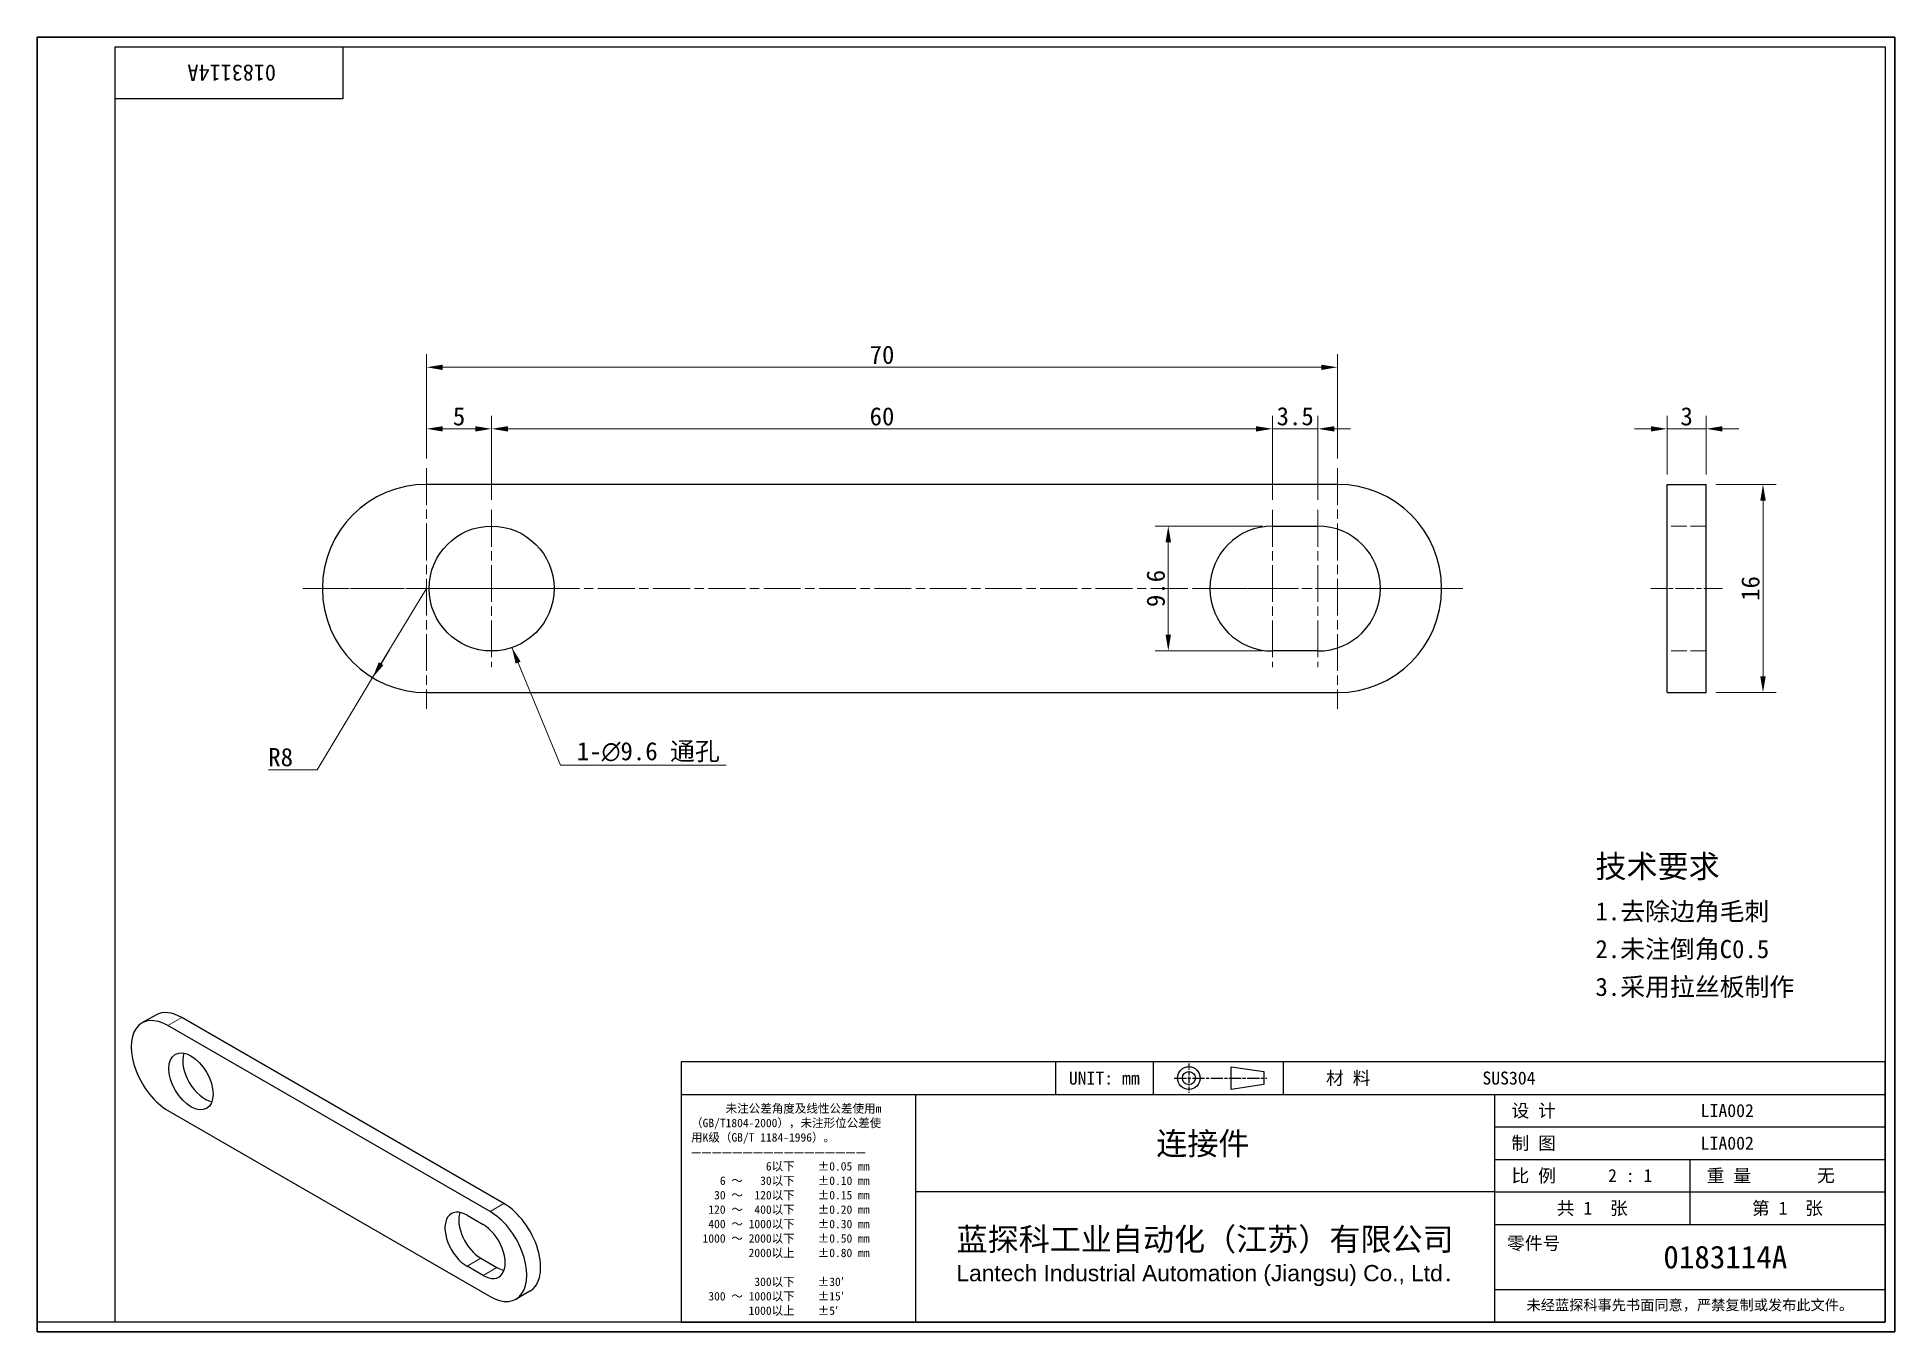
# Model space of a CAD drawing. Header units: millimetres. Extents: x 3 to 146, y 3 to 102.
import ezdxf
from ezdxf.enums import TextEntityAlignment as Align

# ---------------------------------------------------------------- set-up
doc = ezdxf.new("R2010")
doc.units = ezdxf.units.MM
doc.header["$LTSCALE"] = 0.5
doc.linetypes.add('CHAIN', pattern=[0.3543, 0.2362, -0.0295, 0.0591, -0.0295])
doc.linetypes.add('DASHED', pattern=[0.2067, 0.1654, -0.0413])
for name, color, linetype, lineweight in [('1', 7, 'Continuous', 18), ('可见 (ISO)', 7, 'Continuous', 25), ('可见窄的 (ISO)', 7, 'Continuous', 18), ('图框 (ISO)', 7, 'Continuous', 35), ('标题 (ISO)', 7, 'Continuous', 25)]:
    doc.layers.add(name, color=color, linetype=linetype, lineweight=lineweight)
for name, color, linetype, lineweight, true_color in [('中心标记 (ISO)', 1, 'CHAIN', 18, 0xff0000), ('中心线 (ISO)', 1, 'CHAIN', 18, 0xff0000), ('尺寸 (ISO)', 7, 'Continuous', 18, 0x008000), ('符号 (ISO)', 7, 'Continuous', 18, 0x008000), ('隐藏 (ISO)', 5, 'DASHED', 18, 0x0000ff)]:
    doc.layers.add(name, color=color, linetype=linetype, lineweight=lineweight, true_color=true_color)
doc.styles.add('文本样式164', font='SimSun.ttf')
doc.styles.add('文本样式165', font='SimSun.ttf')
doc.styles.add('文本样式74', font='SimSun.ttf')
doc.styles.add('最新国标', font='simfang.ttf')
doc.styles.add('注释文本 (ISO)', font='simfang.ttf')
doc.styles.add('添加1', font='simfang.ttf')
doc.dimstyles.new('默认 (GB)', dxfattribs={"dimscale": 0.5, "dimtxt": 2.8, "dimasz": 2.5, "dimexe": 2, "dimexo": 1.5, "dimgap": 0.5, "dimtad": 1, "dimtoh": 1, "dimdsep": 46, "dimtxsty": '最新国标', "dimcen": 0.09, "dimdle": 10, "dimclrd": 256, "dimclre": 256, "dimclrt": 256, "dimaunit": 1, "dimadec": 3, "dimazin": 2, "dimtfac": 0.535714, "dimtdec": 3, "dimtmove": 0, "dimatfit": 3, "dimfxl": 0, "dimtolj": 1, "dimlwd": -1, "dimlwe": -1, "dimarcsym": 0})
doc.dimstyles.new('默认 (GB)$7', dxfattribs={"dimscale": 0.5, "dimtxt": 2.8, "dimasz": 2.5, "dimexe": 2, "dimexo": 1.5, "dimgap": 0.5, "dimtad": 1, "dimtoh": 1, "dimdsep": 46, "dimtxsty": '最新国标', "dimcen": 0.09, "dimdle": 10, "dimclrd": 256, "dimclre": 256, "dimclrt": 256, "dimaunit": 1, "dimadec": 3, "dimazin": 2, "dimtfac": 0.535714, "dimtdec": 3, "dimtmove": 0, "dimatfit": 3, "dimfxl": 0, "dimtolj": 1, "dimlwd": -1, "dimlwe": -1, "dimarcsym": 0})

# ---------------------------------------------------------------- blocks, each defined once
blk = doc.blocks.new('图框 最新国标')
at = {"layer": '图框 (ISO)'}
for p, q in [((6, 7), (6, 204.5)), ((6, 204.5), (291.5, 204.5)), ((291.5, 204.5), (291.5, 5.5)), ((6, 7), (6, 5.5)), ((6, 7), (6, 5.5)), ((291.5, 5.5), (6, 5.5))]:
    blk.add_line(p, q, dxfattribs=at)
at = {"layer": '图框 (ISO)', "color": 7, "linetype": 'Continuous', "lineweight": 25}
for p, q in [((18, 203), (290, 203)), ((18, 7), (18, 203)), ((18, 203), (290, 203)), ((53, 203), (53, 195)), ((290, 203), (290, 7)), ((290, 203), (290, 7)), ((53, 195), (18, 195)), ((290, 7), (6, 7)), ((290, 7), (18, 7))]:
    blk.add_line(p, q, dxfattribs=at)
at = {"layer": '图框 (ISO)', "style": '文本样式74'}
blk.add_attdef('零件代号_001', (42.7, 200.25), '', height=2.5, rotation=180, dxfattribs=at)
blk = doc.blocks.new('标题栏 最新国标')
at = {"layer": '标题 (ISO)'}
for p, q in [((381.98, -183.84), (196.98, -183.84)), ((196.98, -183.84), (196.98, -223.84)), ((254.48, -183.84), (254.48, -188.84)), ((269.48, -183.84), (269.48, -188.84)), ((281.48, -188.09), (281.48, -184.59)), ((281.48, -184.59), (286.48, -185.34)), ((286.48, -185.34), (286.48, -187.34)), ((289.48, -183.84), (289.48, -188.84)), ((381.98, -223.84), (381.98, -183.84)), ((383.48, -183.84), (383.48, -225.34)), ((286.48, -187.34), (281.48, -188.09)), ((196.98, -188.84), (381.98, -188.84)), ((232.98, -188.84), (232.98, -223.84)), ((321.98, -188.84), (321.98, -223.84)), ((321.98, -193.84), (381.98, -193.84)), ((321.98, -198.84), (381.98, -198.84)), ((351.98, -198.84), (351.98, -208.84)), ((321.98, -203.84), (232.98, -203.84)), ((321.98, -203.84), (381.98, -203.84)), ((321.98, -208.84), (381.98, -208.84)), ((321.98, -218.84), (381.98, -218.84)), ((196.98, -223.84), (381.98, -223.84)), ((383.48, -225.34), (196.98, -225.34))]:
    blk.add_line(p, q, dxfattribs=at)
at = {"layer": '标题 (ISO)', "linetype": 'CHAIN', "ltscale": 5.000333}
blk.add_line((274.98, -184.09), (274.98, -188.59), dxfattribs=at)
at = {"layer": '标题 (ISO)', "linetype": 'CHAIN', "ltscale": 15.834605}
blk.add_line((272.73, -186.34), (286.98, -186.34), dxfattribs=at)
at = {"layer": '标题 (ISO)'}
for radius in [1.75, 1]:
    blk.add_circle((274.98, -186.34), radius, dxfattribs=at)
at = {"layer": '1', "style": '文本样式164'}
for s, p in [('UNIT: mm', (261.98, -186.34)), ('材 料', (299.48, -186.34)), ('设 计', (327.98, -191.34)), ('制 图', (327.98, -196.34)), ('比 例', (327.98, -201.34)), ('重 量', (357.98, -201.34)), ('共 1  张', (336.98, -206.34)), ('第 1  张', (366.98, -206.34))]:
    blk.add_text(s, height=2, dxfattribs=at).set_placement(p, align=Align.MIDDLE_CENTER)
at = {"layer": '标题 (ISO)', "style": '注释文本 (ISO)'}
for s, insert, char_height, attachment_point, line_spacing_factor in [('\\fSimSun|b0|i0;{\\H1.3000;      未注公差角度及线性公差使用m\\P}\\fSimSun|b0|i0;{\\H1.3000;（GB/T1804-2000），未注形位公差使\\P}\\fSimSun|b0|i0;{\\H1.3000;用K级（GB/T 1184-1996）。\\P}\\fSimSun|b0|i0;{\\H1.3000;—————————————————\\P}\\fSimSun|b0|i0;{\\H1.3000;             6以下    ±0.05 mm\\P}\\fSimSun|b0|i0;{\\H1.3000;     6 ～   30以下    ±0.10 mm\\P}\\fSimSun|b0|i0;{\\H1.3000;    30 ～  120以下    ±0.15 mm\\P}\\fSimSun|b0|i0;{\\H1.3000;   120 ～  400以下    ±0.20 mm\\P}\\fSimSun|b0|i0;{\\H1.3000;   400 ～ 1000以下    ±0.30 mm\\P}\\fSimSun|b0|i0;{\\H1.3000;  1000 ～ 2000以下    ±0.50 mm\\P}\\fSimSun|b0|i0;{\\H1.3000;          2000以上    ±0.80 mm\\P}\\fSimSun|b0|i0;{\\H1.3000;\\P}\\fSimSun|b0|i0;{\\H1.3000;           300以下    ±30′\\P}\\fSimSun|b0|i0;{\\H1.3000;   300 ～ 1000以下    ±15′\\P}\\fSimSun|b0|i0;{\\H1.3000;          1000以上    ±5′}', (198.48, -206.63), 1.3, 4, 1.023913), ('{\\fMicrosoft YaHei|b0|i0|c134|p34;\\H1.75x;蓝探科工业自动化（江苏）有限公司\\P\\fArial|b0|i0|c0|p34;\\H0.71429x;Lantech Industrial Automation (Jiangsu) Co., Ltd\\fFangSong|b0|i0|c134|p49;.\\H1.15195x; }', (277.48, -213.84), 2, 5, 0.978695)]:
    blk.add_mtext(s, dxfattribs=dict(at, insert=insert, char_height=char_height, attachment_point=attachment_point, line_spacing_factor=line_spacing_factor))
at = {"layer": '标题 (ISO)', "attachment_point": 5, "style": '注释文本 (ISO)'}
for s, insert, char_height in [('\\fFangSong|b0|i0;零件号', (327.98, -211.84), 2), ('\\fSimSun|b0|i0;{\\H1.6000;未经蓝探科事先书面同意，严禁复制或发布此文件。}', (351.98, -221.34), 1.6)]:
    blk.add_mtext(s, dxfattribs=dict(at, insert=insert, char_height=char_height))
at = {"layer": '标题 (ISO)'}
for tag, p, height, style in [('材料_001', (320.09, -187.33), 2, '注释文本 (ISO)'), ('设计人_001', (353.65, -192.33), 2, '注释文本 (ISO)'), ('库存编号_001', (269.97, -198.15), 3.5, '文本样式165'), ('设计人_001', (353.65, -197.33), 2, '注释文本 (ISO)'), ('视图比例_001', (339.41, -202.33), 2, '注释文本 (ISO)'), ('质量\\P3;_001', (371.53, -202.3), 2, '注释文本 (ISO)'), ('零件代号_001', (347.9, -215.59), 3.5, '文本样式165')]:
    blk.add_attdef(tag, p, '', height=height, dxfattribs=dict(at, style=style))
blk = doc.blocks.new('*D5')
at = {"layer": 'Defpoints', "color": 0, "transparency": 16777216}
for p in [(102.92, 76.88), (32.92, 69.13), (102.92, 69.13)]:
    blk.add_point(p, dxfattribs=at)
at = {"layer": '尺寸 (ISO)', "color": 116, "true_color": 0x00803f, "transparency": 16777216}
for p, q in [((32.92, 69.88), (32.92, 77.88)), ((102.92, 69.88), (102.92, 77.88)), ((34.17, 76.88), (101.67, 76.88))]:
    blk.add_line(p, q, dxfattribs=at)
for points in [[(34.17, 77.08), (34.17, 76.67), (32.92, 76.88)], [(101.67, 77.08), (101.67, 76.67), (102.92, 76.88)]]:
    blk.add_solid(points, dxfattribs=at)
at = {"layer": '尺寸 (ISO)', "transparency": 16777216, "insert": (67.92, 77.83), "char_height": 1.4, "attachment_point": 5, "style": '最新国标'}
blk.add_mtext('\\A1;70', dxfattribs=at)
blk = doc.blocks.new('*D6')
at = {"layer": 'Defpoints', "color": 0, "transparency": 16777216}
for p in [(37.92, 72.15), (32.92, 69.13), (37.92, 65.93)]:
    blk.add_point(p, dxfattribs=at)
at = {"layer": '尺寸 (ISO)', "color": 116, "true_color": 0x00803f, "transparency": 16777216}
for p, q in [((32.92, 69.88), (32.92, 73.15)), ((37.92, 66.68), (37.92, 73.15)), ((34.17, 72.15), (36.67, 72.15))]:
    blk.add_line(p, q, dxfattribs=at)
for points in [[(34.17, 72.35), (34.17, 71.94), (32.92, 72.15)], [(36.67, 72.35), (36.67, 71.94), (37.92, 72.15)]]:
    blk.add_solid(points, dxfattribs=at)
at = {"layer": '尺寸 (ISO)', "transparency": 16777216, "insert": (35.42, 73.1), "char_height": 1.4, "attachment_point": 5, "style": '最新国标'}
blk.add_mtext('\\A1;5', dxfattribs=at)
blk = doc.blocks.new('*D7')
at = {"layer": 'Defpoints', "color": 0, "transparency": 16777216}
for p in [(97.92, 72.15), (37.92, 65.93), (97.92, 65.93)]:
    blk.add_point(p, dxfattribs=at)
at = {"layer": '尺寸 (ISO)', "color": 116, "true_color": 0x00803f, "transparency": 16777216}
for p, q in [((37.92, 66.68), (37.92, 73.15)), ((97.92, 66.68), (97.92, 73.15)), ((39.17, 72.15), (96.67, 72.15))]:
    blk.add_line(p, q, dxfattribs=at)
for points in [[(39.17, 72.35), (39.17, 71.94), (37.92, 72.15)], [(96.67, 72.35), (96.67, 71.94), (97.92, 72.15)]]:
    blk.add_solid(points, dxfattribs=at)
at = {"layer": '尺寸 (ISO)', "transparency": 16777216, "insert": (67.92, 73.1), "char_height": 1.4, "attachment_point": 5, "style": '最新国标'}
blk.add_mtext('\\A1;60', dxfattribs=at)
blk = doc.blocks.new('*D8')
at = {"layer": 'Defpoints', "color": 0, "transparency": 16777216}
for p in [(101.42, 72.15), (97.92, 65.93), (101.42, 65.93)]:
    blk.add_point(p, dxfattribs=at)
at = {"layer": '尺寸 (ISO)', "color": 116, "true_color": 0x00803f, "transparency": 16777216}
for p, q in [((97.92, 66.68), (97.92, 73.15)), ((101.42, 66.68), (101.42, 73.15)), ((96.67, 72.15), (95.42, 72.15)), ((97.92, 72.15), (99.17, 72.15)), ((99.17, 72.15), (100.17, 72.15)), ((101.42, 72.15), (100.17, 72.15)), ((102.67, 72.15), (103.92, 72.15))]:
    blk.add_line(p, q, dxfattribs=at)
for points in [[(96.67, 72.35), (96.67, 71.94), (97.92, 72.15)], [(102.67, 72.35), (102.67, 71.94), (101.42, 72.15)]]:
    blk.add_solid(points, dxfattribs=at)
at = {"layer": '尺寸 (ISO)', "transparency": 16777216, "insert": (99.67, 73.11), "char_height": 1.4, "attachment_point": 5, "style": '最新国标'}
blk.add_mtext('\\A1;3.5', dxfattribs=at)
blk = doc.blocks.new('*D9')
at = {"layer": 'Defpoints', "color": 0, "transparency": 16777216}
for p in [(97.92, 64.68), (89.92, 55.08), (97.92, 55.08)]:
    blk.add_point(p, dxfattribs=at)
at = {"layer": '尺寸 (ISO)', "color": 116, "true_color": 0x00803f, "transparency": 16777216}
for p, q in [((97.17, 64.68), (88.92, 64.68)), ((89.92, 63.43), (89.92, 56.33)), ((97.17, 55.08), (88.92, 55.08))]:
    blk.add_line(p, q, dxfattribs=at)
for points in [[(89.71, 63.43), (90.13, 63.43), (89.92, 64.68)], [(89.71, 56.33), (90.13, 56.33), (89.92, 55.08)]]:
    blk.add_solid(points, dxfattribs=at)
at = {"layer": '尺寸 (ISO)', "transparency": 16777216, "insert": (88.96, 59.88), "char_height": 1.4, "attachment_point": 5, "rotation": 90, "style": '最新国标'}
blk.add_mtext('\\A1;9.6', dxfattribs=at)
blk = doc.blocks.new('*D10')
at = {"layer": 'Defpoints', "color": 0, "transparency": 16777216}
for p in [(131.25, 72.15), (128.25, 67.88), (131.25, 67.88)]:
    blk.add_point(p, dxfattribs=at)
at = {"layer": '尺寸 (ISO)', "color": 116, "true_color": 0x00803f, "transparency": 16777216}
for p, q in [((128.25, 68.63), (128.25, 73.15)), ((131.25, 68.63), (131.25, 73.15)), ((127, 72.15), (125.75, 72.15)), ((128.25, 72.15), (129.5, 72.15)), ((129.5, 72.15), (130, 72.15)), ((131.25, 72.15), (130, 72.15)), ((132.5, 72.15), (133.75, 72.15))]:
    blk.add_line(p, q, dxfattribs=at)
for points in [[(127, 72.35), (127, 71.94), (128.25, 72.15)], [(132.5, 72.35), (132.5, 71.94), (131.25, 72.15)]]:
    blk.add_solid(points, dxfattribs=at)
at = {"layer": '尺寸 (ISO)', "transparency": 16777216, "insert": (129.75, 73.1), "char_height": 1.4, "attachment_point": 5, "style": '最新国标'}
blk.add_mtext('\\A1;3', dxfattribs=at)
blk = doc.blocks.new('*D11')
at = {"layer": 'Defpoints', "color": 0, "transparency": 16777216}
for p in [(32.92, 59.88), (28.78, 53.03)]:
    blk.add_point(p, dxfattribs=at)
at = {"layer": '尺寸 (ISO)', "color": 116, "true_color": 0x00803f, "transparency": 16777216}
for p, q in [((32.92, 59.88), (28.78, 53.03)), ((29.43, 54.1), (30.07, 55.17)), ((28.78, 53.03), (28.13, 51.96)), ((24.51, 45.95), (28.13, 51.96)), ((20.78, 45.95), (24.51, 45.95))]:
    blk.add_line(p, q, dxfattribs=at)
blk.add_solid([(29.25, 54.21), (29.61, 53.99), (28.78, 53.03)], dxfattribs=at)
at = {"layer": '尺寸 (ISO)', "transparency": 16777216, "insert": (21.71, 46.91), "char_height": 1.4, "attachment_point": 5, "style": '最新国标'}
blk.add_mtext('\\A1;R8', dxfattribs=at)
blk = doc.blocks.new('*D12')
at = {"layer": 'Defpoints', "color": 0, "transparency": 16777216}
for p in [(131.25, 67.88), (131.25, 51.88), (135.62, 51.88)]:
    blk.add_point(p, dxfattribs=at)
at = {"layer": '尺寸 (ISO)', "color": 116, "true_color": 0x00803f, "transparency": 16777216}
for p, q in [((132, 67.88), (136.62, 67.88)), ((135.62, 66.63), (135.62, 53.13)), ((132, 51.88), (136.62, 51.88))]:
    blk.add_line(p, q, dxfattribs=at)
for points in [[(135.41, 66.63), (135.83, 66.63), (135.62, 67.88)], [(135.41, 53.13), (135.83, 53.13), (135.62, 51.88)]]:
    blk.add_solid(points, dxfattribs=at)
at = {"layer": '尺寸 (ISO)', "transparency": 16777216, "insert": (134.66, 59.88), "char_height": 1.4, "attachment_point": 5, "rotation": 90, "style": '最新国标'}
blk.add_mtext('\\A1;16', dxfattribs=at)

msp = doc.modelspace()

# ---------------------------------------------------------------- linework, layer by layer
at = {"layer": '中心标记 (ISO)', "ltscale": 23.990969}
for p, q in [((32.9189, 69.1253), (32.9189, 50.6253)), ((102.9189, 69.1253), (102.9189, 50.6253)), ((37.9189, 65.9253), (37.9189, 53.8253)), ((97.9189, 65.9253), (97.9189, 53.8253)), ((101.4189, 65.9253), (101.4189, 53.8253)), ((43.9689, 59.8753), (23.4155, 59.8753)), ((34.1689, 59.8753), (23.6689, 59.8753)), ((99.1689, 59.8753), (91.8689, 59.8753)), ((112.5446, 59.8753), (100.1689, 59.8753)), ((112.1689, 59.8753), (101.6689, 59.8753))]:
    msp.add_line(p, q, dxfattribs=at)
at = {"layer": '中心线 (ISO)', "ltscale": 23.990969}
msp.add_line((104.1689, 59.8753), (31.6689, 59.8753), dxfattribs=at)
at = {"layer": '中心线 (ISO)', "ltscale": 12.223182}
msp.add_line((132.5041, 59.8753), (127.0041, 59.8753), dxfattribs=at)
at = {"layer": '可见 (ISO)'}
for p, q in [((102.9189, 67.8753), (32.9189, 67.8753)), ((128.2541, 67.8753), (131.2541, 67.8753)), ((128.2541, 51.8753), (128.2541, 67.8753)), ((131.2541, 51.8753), (131.2541, 67.8753)), ((97.9189, 64.6753), (101.4189, 64.6753)), ((101.4189, 55.0753), (97.9189, 55.0753)), ((32.9189, 51.8753), (102.9189, 51.8753)), ((128.2541, 51.8753), (131.2541, 51.8753)), ((12.1136, 27.0987), (11.0529, 26.4864)), ((37.8016, 11.9996), (13.0529, 26.2883)), ((38.8623, 12.6119), (14.1136, 26.9006)), ((13.0529, 19.7563), (37.8016, 5.4676)), ((36.0339, 11.7138), (37.2713, 10.9994)), ((37.2713, 7.0802), (36.0339, 7.7946)), ((37.0945, 8.407), (38.332, 7.6925)), ((40.8623, 5.8818), (39.8016, 5.2695))]:
    msp.add_line(p, q, dxfattribs=at)
msp.add_circle((37.9189, 59.8753), 4.8, dxfattribs=at)
for centre, radius, start, end in [((32.9189, 59.8753), 8, 90, 270), ((102.9189, 59.8753), 8, 270, 90), ((97.9189, 59.8753), 4.8, 90, 270), ((101.4189, 59.8753), 4.8, 270, 90)]:
    msp.add_arc(centre, radius, start, end, dxfattribs=at)
for centre, major_axis, start_param, end_param in [((13.0529, 23.0223), (-2, 3.4641), 5.49778714, 8.6393798), ((14.1136, 23.6346), (-2, 3.4641), 5.49778714, 6.28318531), ((15.8813, 22.614), (1.2, -2.0785), 3.59935477, 5.82542319), ((36.0339, 9.7542), (-1.2, 2.0785), 5.49778714, 8.6393798), ((37.0945, 10.3666), (1.2, -2.0785), 3.59935477, 5.49778714), ((37.8016, 8.7336), (2, -3.4641), 5.49778714, 8.6393798), ((38.8623, 9.3459), (2, -3.4641), 0, 2.35619449), ((37.2713, 9.0398), (1.2, -2.0785), 5.49778714, 8.6393798), ((38.332, 9.6521), (1.2, -2.0785), 5.49778714, 5.82542319)]:
    msp.add_ellipse(centre, major_axis=major_axis, ratio=0.57735027, start_param=start_param, end_param=end_param, dxfattribs=at)
msp.add_ellipse((14.8207, 22.0016), major_axis=(1.2, -2.0785), ratio=0.57735027, dxfattribs=at)
at = {"layer": '可见窄的 (ISO)'}
for p, q in [((14.1136, 26.9006), (13.0529, 26.2883)), ((38.8623, 12.6119), (37.8016, 11.9996)), ((36.0339, 7.7946), (37.0945, 8.407)), ((37.2713, 7.0802), (38.332, 7.6925))]:
    msp.add_line(p, q, dxfattribs=at)
at = {"layer": '隐藏 (ISO)', "ltscale": 14.513788}
for p, q in [((131.2541, 64.6753), (128.2541, 64.6753)), ((131.2541, 55.0753), (128.2541, 55.0753))]:
    msp.add_line(p, q, dxfattribs=at)

# ---------------------------------------------------------------- block references
at = {"xscale": 0.5, "yscale": 0.5, "zscale": 0.5}
msp.add_blockref('图框 最新国标', (0, 0), dxfattribs=at).add_auto_attribs({'零件代号_001': '0183114A'})
ref = msp.add_blockref('标题栏 最新国标', (-45.9913, 115.4221), dxfattribs=dict(xscale=0.5, yscale=0.5, zscale=0.5))
ref.add_attrib('零件代号_001', '0183114A', (127.9602, 7.625), dxfattribs={"layer": '标题 (ISO)', "height": 1.75, "style": '文本样式165'})
ref.add_attrib('库存编号_001', '连接件', (88.9958, 16.3457), dxfattribs={"layer": '标题 (ISO)', "height": 1.75, "style": '文本样式165'})
ref.add_attrib('质量\\P3;_001', '无', (139.7714, 14.27), dxfattribs={"layer": '标题 (ISO)', "height": 1, "style": '注释文本 (ISO)'})
ref.add_attrib('视图比例_001', '2 : 1', (123.7143, 14.2586), dxfattribs={"layer": '标题 (ISO)', "height": 1, "style": '注释文本 (ISO)'})
ref.add_attrib('设计人_001', 'LIA002', (130.8343, 19.2557), dxfattribs={"layer": '标题 (ISO)', "height": 1, "style": '注释文本 (ISO)'})
ref.add_attrib('设计人_001', 'LIA002', (130.8343, 16.7557), dxfattribs={"layer": '标题 (ISO)', "height": 1, "style": '注释文本 (ISO)'})
ref.add_attrib('材料_001', 'SUS304', (114.0557, 21.7557), dxfattribs={"layer": '标题 (ISO)', "height": 1, "style": '注释文本 (ISO)'})

# ---------------------------------------------------------------- texts
at = {"layer": '符号 (ISO)', "char_height": 1.4}
for s, insert, width, attachment_point, line_spacing_factor, style in [('1-\\fAIGDT|b0|i0;{\\H1.4000;n}\\fFangSong|b0|i0;{\\H1.4000;9.6 通孔}', (44.4697, 46.5228), 12.168936, 7, 0.49, '最新国标'), ('{\\H1.25x;技术要求\\P\\H0.8x;1.去除边角毛刺\\P2.未注倒角C0.5\\P3.采用拉丝板制作}', (122.7441, 33.9006), 17.375099, 4, 1.243207, '添加1')]:
    msp.add_mtext(s, dxfattribs=dict(at, insert=insert, width=width, attachment_point=attachment_point, line_spacing_factor=line_spacing_factor, style=style))

# ---------------------------------------------------------------- dimensions: what is measured, and where the dimension line sits
at = {"layer": '尺寸 (ISO)', "color": 116, "true_color": 0x00803f}
for base, p1, p2, angle, override, picture, middle in [((102.9189, 76.8753), (32.9189, 69.1253), (102.9189, 69.1253), 180, {"dimgap": 0.5, "dimtoh": 0, "dimdec": 2, "dimtol": 0, "dimlim": 0, "dimtp": 0, "dimtm": 0, "dimtdec": 3, "dimtofl": 0, "dimatfit": 1}, '*D5', (67.9189, 76.8753)), ((37.9189, 72.1457), (32.9189, 69.1253), (37.9189, 65.9253), 180, {"dimgap": 0.5, "dimtoh": 0, "dimdec": 2, "dimtol": 0, "dimlim": 0, "dimtp": 0, "dimtm": 0, "dimtdec": 3, "dimtofl": 0, "dimatfit": 1}, '*D6', (35.4189, 72.1457)), ((97.9189, 72.1457), (37.9189, 65.9253), (97.9189, 65.9253), 180, {"dimgap": 0.5, "dimtoh": 0, "dimdec": 2, "dimtol": 0, "dimlim": 0, "dimtp": 0, "dimtm": 0, "dimtdec": 3, "dimtofl": 0, "dimatfit": 1}, '*D7', (67.9189, 72.1457)), ((101.4189, 72.1457), (97.9189, 65.9253), (101.4189, 65.9253), 180, {"dimgap": 0.5, "dimtoh": 0, "dimdec": 2, "dimtol": 0, "dimlim": 0, "dimtp": 0, "dimtm": 0, "dimtdec": 3, "dimtofl": 0}, '*D8', (99.6689, 72.1457)), ((131.2541, 72.1457), (128.2541, 67.8753), (131.2541, 67.8753), 180, {"dimgap": 0.5, "dimtoh": 0, "dimdec": 2, "dimtol": 0, "dimlim": 0, "dimtp": 0, "dimtm": 0, "dimtdec": 3, "dimtofl": 0}, '*D10', (129.7541, 72.1457)), ((135.6182, 51.8753), (131.2541, 67.8753), (131.2541, 51.8753), 90, {"dimgap": 0.5, "dimtoh": 0, "dimdec": 2, "dimtol": 0, "dimlim": 0, "dimtp": 0, "dimtm": 0, "dimtdec": 3, "dimtofl": 0, "dimatfit": 1}, '*D12', (135.6182, 59.8753)), ((89.9189, 55.0753), (97.9189, 64.6753), (97.9189, 55.0753), 270, {"dimgap": 0.5, "dimtoh": 0, "dimdec": 2, "dimtol": 0, "dimlim": 0, "dimtp": 0, "dimtm": 0, "dimtdec": 3, "dimtofl": 0, "dimatfit": 1}, '*D9', (89.9189, 59.8753))]:
    dim = msp.add_linear_dim(base=base, p1=p1, p2=p2, angle=angle, dimstyle='默认 (GB)', override=override, dxfattribs=at)
    dim.commit()
    dim.dimension.update_dxf_attribs({"geometry": picture, "text_midpoint": middle, "dimtype": 160})
dim = msp.add_radius_dim(center=(32.9189, 59.8753), mpoint=(28.7811, 53.0285), dimstyle='默认 (GB)', override={"dimgap": 0.5, "dimtih": 1, "dimdec": 2, "dimlfac": 1, "dimcen": 0, "dimtol": 0, "dimlim": 0, "dimtp": 0, "dimtm": 0, "dimtdec": 3}, dxfattribs=at)
dim.commit()
dim.dimension.update_dxf_attribs({"geometry": '*D11', "text_midpoint": (21.7072, 45.9531), "dimtype": 164})

# ---------------------------------------------------------------- leaders
at = {"layer": '符号 (ISO)', "annotation_type": 0, "has_hookline": 1, "hookline_direction": 0, "text_width": 11.4765}
msp.add_leader([(39.4822, 55.337), (43.2197, 46.2894), (44.4697, 46.2894)], dimstyle='默认 (GB)$7', override={"dimgap": 0, "dimtad": 1}, dxfattribs=at)

doc.saveas('drawing.dxf')
